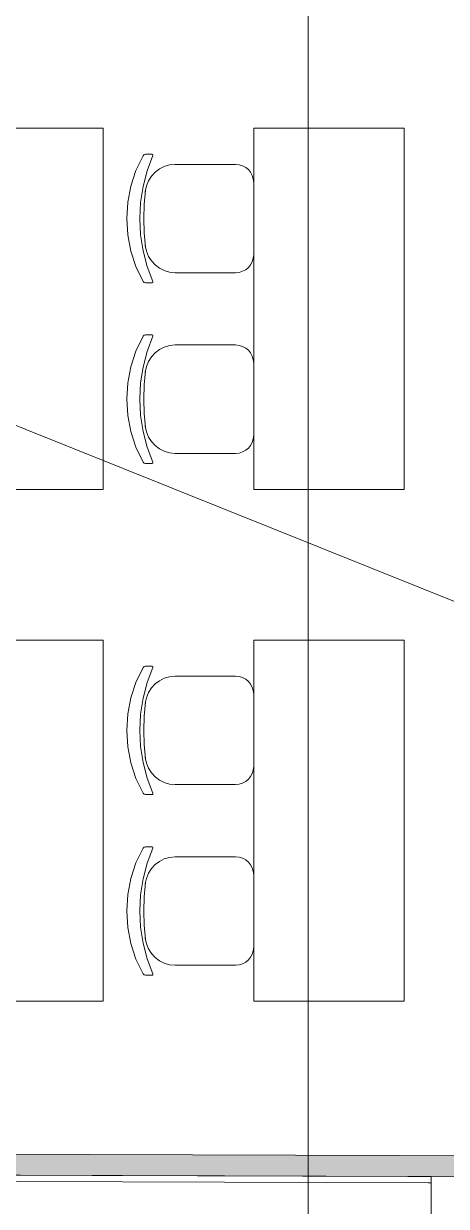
# Model space of a CAD drawing. Header units: millimetres. Extents: x -546 to 1681, y -650 to 1730.
# Drawn here: x 294.23 to 308.26, y 655.83 to 695.11 of the extents above; entities that cross this region are included whole.
import ezdxf

# ---------------------------------------------------------------- set-up
doc = ezdxf.new("R2010")
doc.units = ezdxf.units.MM

msp = doc.modelspace()

# ---------------------------------------------------------------- hatches: boundary and pattern name
at = {"true_color": 0xf1d696}
h = msp.add_hatch(color=41, dxfattribs=at)
h.dxf.hatch_style = 2
h.paths.add_polyline_path([(327.255, 657.449), (327.255, 656.749), (254.549, 656.987), (255.249, 657.685)])

# ---------------------------------------------------------------- linework, layer by layer
at = {"color": 7, "lineweight": 0}
for points in [[(303.672, 197.821), (303.672, 730.152)], [(327.255, 657.449), (255.249, 657.685)], [(307.66, 656.613), (239.998, 656.834)], [(239.998, 656.834), (307.66, 656.613)], [(307.66, 656.813), (239.999, 657.034)], [(254.549, 656.987), (327.956, 656.747)], [(307.76, 656.813), (307.66, 656.813)], [(307.76, 656.613), (307.76, 656.813)], [(307.76, 656.613), (307.66, 656.613)], [(307.66, 656.613), (307.76, 656.613)], [(307.749, 653.513), (307.76, 656.613)]]:
    msp.add_lwpolyline(points, dxfattribs=at)
at = {"color": 253, "lineweight": 0, "true_color": 0x999999}
for points in [[(296.864, 691.637), (291.864, 691.637)], [(296.864, 679.637), (296.864, 691.637)], [(306.864, 691.637), (301.864, 691.637)], [(301.864, 691.637), (301.864, 679.637)], [(306.864, 679.637), (306.864, 691.637)], [(298.19, 686.549), (297.956, 687.041), (297.787, 687.558), (297.684, 688.091), (297.649, 688.636), (297.684, 689.181), (297.787, 689.714), (297.956, 690.231), (298.19, 690.724)], [(298.19, 686.549), (297.956, 687.041), (297.787, 687.558), (297.684, 688.091), (297.649, 688.636), (297.684, 689.181), (297.787, 689.714), (297.956, 690.231), (298.19, 690.724)], [(298.518, 686.545), (298.328, 687.048), (298.191, 687.567), (298.107, 688.098), (298.079, 688.636), (298.107, 689.174), (298.191, 689.705), (298.328, 690.224), (298.518, 690.728)], [(298.518, 686.545), (298.328, 687.048), (298.191, 687.567), (298.107, 688.098), (298.079, 688.636), (298.107, 689.174), (298.191, 689.705), (298.328, 690.224), (298.518, 690.728)], [(298.19, 690.724), (298.226, 690.759), (298.274, 690.771)], [(298.19, 690.724), (298.226, 690.759), (298.274, 690.771)], [(298.274, 690.771), (298.491, 690.771)], [(298.274, 690.771), (298.491, 690.771)], [(298.491, 690.771), (298.513, 690.762), (298.521, 690.741), (298.518, 690.728)], [(298.491, 690.771), (298.513, 690.762), (298.521, 690.741), (298.518, 690.728)], [(298.266, 689.536), (298.303, 689.721), (298.372, 689.892), (298.469, 690.045), (298.591, 690.177), (298.735, 690.286), (298.897, 690.367), (299.074, 690.418), (299.261, 690.436)], [(298.266, 689.536), (298.303, 689.721), (298.372, 689.892), (298.469, 690.045), (298.591, 690.177), (298.735, 690.286), (298.897, 690.367), (299.074, 690.418), (299.261, 690.436)], [(301.264, 690.436), (299.261, 690.436)], [(301.264, 690.436), (299.261, 690.436)], [(301.264, 690.436), (301.386, 690.424), (301.498, 690.389), (301.6, 690.334), (301.689, 690.26), (301.762, 690.172), (301.817, 690.07), (301.852, 689.957), (301.864, 689.836)], [(301.264, 690.436), (301.386, 690.424), (301.498, 690.389), (301.6, 690.334), (301.689, 690.26), (301.762, 690.172), (301.817, 690.07), (301.852, 689.957), (301.864, 689.836)], [(301.864, 689.838), (301.864, 687.436)], [(301.864, 689.838), (301.864, 687.436)], [(298.271, 687.695), (298.23, 688.165), (298.216, 688.636), (298.23, 689.108), (298.271, 689.578)], [(298.271, 687.695), (298.23, 688.165), (298.216, 688.636), (298.23, 689.108), (298.271, 689.578)], [(299.261, 686.836), (299.074, 686.854), (298.897, 686.905), (298.735, 686.986), (298.591, 687.094), (298.469, 687.226), (298.372, 687.38), (298.303, 687.55), (298.266, 687.736)], [(299.261, 686.836), (299.074, 686.854), (298.897, 686.905), (298.735, 686.986), (298.591, 687.094), (298.469, 687.226), (298.372, 687.38), (298.303, 687.55), (298.266, 687.736)], [(301.864, 687.436), (301.852, 687.315), (301.817, 687.202), (301.762, 687.101), (301.689, 687.012), (301.6, 686.938), (301.498, 686.883), (301.386, 686.848), (301.264, 686.836)], [(301.864, 687.436), (301.852, 687.315), (301.817, 687.202), (301.762, 687.101), (301.689, 687.012), (301.6, 686.938), (301.498, 686.883), (301.386, 686.848), (301.264, 686.836)], [(301.264, 686.836), (299.261, 686.836)], [(301.264, 686.836), (299.261, 686.836)], [(298.274, 686.501), (298.226, 686.514), (298.19, 686.549)], [(298.274, 686.501), (298.226, 686.514), (298.19, 686.549)], [(298.274, 686.501), (298.491, 686.501)], [(298.274, 686.501), (298.491, 686.501)], [(298.518, 686.545), (298.521, 686.531), (298.513, 686.51), (298.491, 686.501)], [(298.518, 686.545), (298.521, 686.531), (298.513, 686.51), (298.491, 686.501)], [(298.19, 680.549), (297.956, 681.041), (297.787, 681.558), (297.684, 682.091), (297.649, 682.636), (297.684, 683.181), (297.787, 683.714), (297.956, 684.231), (298.19, 684.724)], [(298.19, 680.549), (297.956, 681.041), (297.787, 681.558), (297.684, 682.091), (297.649, 682.636), (297.684, 683.181), (297.787, 683.714), (297.956, 684.231), (298.19, 684.724)], [(298.518, 680.545), (298.328, 681.048), (298.191, 681.567), (298.107, 682.098), (298.079, 682.636), (298.107, 683.174), (298.191, 683.705), (298.328, 684.224), (298.518, 684.728)], [(298.518, 680.545), (298.328, 681.048), (298.191, 681.567), (298.107, 682.098), (298.079, 682.636), (298.107, 683.174), (298.191, 683.705), (298.328, 684.224), (298.518, 684.728)], [(298.19, 684.724), (298.226, 684.759), (298.274, 684.771)], [(298.19, 684.724), (298.226, 684.759), (298.274, 684.771)], [(298.274, 684.771), (298.491, 684.771)], [(298.274, 684.771), (298.491, 684.771)], [(298.491, 684.771), (298.513, 684.762), (298.521, 684.741), (298.518, 684.728)], [(298.491, 684.771), (298.513, 684.762), (298.521, 684.741), (298.518, 684.728)], [(298.266, 683.536), (298.303, 683.721), (298.372, 683.892), (298.469, 684.045), (298.591, 684.177), (298.735, 684.286), (298.897, 684.367), (299.074, 684.418), (299.261, 684.436)], [(298.266, 683.536), (298.303, 683.721), (298.372, 683.892), (298.469, 684.045), (298.591, 684.177), (298.735, 684.286), (298.897, 684.367), (299.074, 684.418), (299.261, 684.436)], [(301.264, 684.436), (299.261, 684.436)], [(301.264, 684.436), (299.261, 684.436)], [(301.264, 684.436), (301.386, 684.424), (301.498, 684.389), (301.6, 684.334), (301.689, 684.26), (301.762, 684.172), (301.817, 684.07), (301.852, 683.957), (301.864, 683.836)], [(301.264, 684.436), (301.386, 684.424), (301.498, 684.389), (301.6, 684.334), (301.689, 684.26), (301.762, 684.172), (301.817, 684.07), (301.852, 683.957), (301.864, 683.836)], [(298.271, 681.695), (298.23, 682.165), (298.216, 682.636), (298.23, 683.108), (298.271, 683.578)], [(298.271, 681.695), (298.23, 682.165), (298.216, 682.636), (298.23, 683.108), (298.271, 683.578)], [(301.864, 683.838), (301.864, 681.436)], [(301.864, 683.838), (301.864, 681.436)], [(299.261, 680.836), (299.074, 680.854), (298.897, 680.905), (298.735, 680.986), (298.591, 681.094), (298.469, 681.226), (298.372, 681.38), (298.303, 681.55), (298.266, 681.736)], [(299.261, 680.836), (299.074, 680.854), (298.897, 680.905), (298.735, 680.986), (298.591, 681.094), (298.469, 681.226), (298.372, 681.38), (298.303, 681.55), (298.266, 681.736)], [(301.864, 681.436), (301.852, 681.315), (301.817, 681.202), (301.762, 681.101), (301.689, 681.012), (301.6, 680.938), (301.498, 680.883), (301.386, 680.848), (301.264, 680.836)], [(301.864, 681.436), (301.852, 681.315), (301.817, 681.202), (301.762, 681.101), (301.689, 681.012), (301.6, 680.938), (301.498, 680.883), (301.386, 680.848), (301.264, 680.836)], [(301.264, 680.836), (299.261, 680.836)], [(301.264, 680.836), (299.261, 680.836)], [(298.274, 680.501), (298.226, 680.514), (298.19, 680.549)], [(298.274, 680.501), (298.226, 680.514), (298.19, 680.549)], [(298.274, 680.501), (298.491, 680.501)], [(298.274, 680.501), (298.491, 680.501)], [(298.518, 680.545), (298.521, 680.531), (298.513, 680.51), (298.491, 680.501)], [(298.518, 680.545), (298.521, 680.531), (298.513, 680.51), (298.491, 680.501)], [(291.864, 679.637), (296.864, 679.637)], [(301.864, 679.637), (306.864, 679.637)], [(296.864, 674.637), (291.864, 674.637)], [(296.864, 662.637), (296.864, 674.637)], [(306.864, 674.637), (301.864, 674.637)], [(301.864, 674.637), (301.864, 662.637)], [(306.864, 662.637), (306.864, 674.637)], [(298.19, 669.549), (297.956, 670.041), (297.787, 670.558), (297.684, 671.091), (297.649, 671.636), (297.684, 672.181), (297.787, 672.714), (297.956, 673.231), (298.19, 673.724)], [(298.19, 669.549), (297.956, 670.041), (297.787, 670.558), (297.684, 671.091), (297.649, 671.636), (297.684, 672.181), (297.787, 672.714), (297.956, 673.231), (298.19, 673.724)], [(298.518, 669.545), (298.328, 670.048), (298.191, 670.567), (298.107, 671.098), (298.079, 671.636), (298.107, 672.174), (298.191, 672.705), (298.328, 673.224), (298.518, 673.728)], [(298.518, 669.545), (298.328, 670.048), (298.191, 670.567), (298.107, 671.098), (298.079, 671.636), (298.107, 672.174), (298.191, 672.705), (298.328, 673.224), (298.518, 673.728)], [(298.19, 673.724), (298.226, 673.759), (298.274, 673.771)], [(298.19, 673.724), (298.226, 673.759), (298.274, 673.771)], [(298.274, 673.771), (298.491, 673.771)], [(298.274, 673.771), (298.491, 673.771)], [(298.491, 673.771), (298.513, 673.762), (298.521, 673.741), (298.518, 673.728)], [(298.491, 673.771), (298.513, 673.762), (298.521, 673.741), (298.518, 673.728)], [(298.266, 672.536), (298.303, 672.721), (298.372, 672.892), (298.469, 673.045), (298.591, 673.177), (298.735, 673.286), (298.897, 673.367), (299.074, 673.418), (299.261, 673.436)], [(298.266, 672.536), (298.303, 672.721), (298.372, 672.892), (298.469, 673.045), (298.591, 673.177), (298.735, 673.286), (298.897, 673.367), (299.074, 673.418), (299.261, 673.436)], [(301.264, 673.436), (299.261, 673.436)], [(301.264, 673.436), (299.261, 673.436)], [(301.264, 673.436), (301.386, 673.424), (301.498, 673.389), (301.6, 673.333), (301.689, 673.26), (301.762, 673.172), (301.817, 673.07), (301.852, 672.957), (301.864, 672.836)], [(301.264, 673.436), (301.386, 673.424), (301.498, 673.389), (301.6, 673.333), (301.689, 673.26), (301.762, 673.172), (301.817, 673.07), (301.852, 672.957), (301.864, 672.836)], [(298.271, 670.695), (298.23, 671.165), (298.216, 671.636), (298.23, 672.108), (298.271, 672.578)], [(298.271, 670.695), (298.23, 671.165), (298.216, 671.636), (298.23, 672.108), (298.271, 672.578)], [(301.864, 672.838), (301.864, 670.436)], [(301.864, 672.838), (301.864, 670.436)], [(299.261, 669.836), (299.074, 669.854), (298.897, 669.905), (298.735, 669.986), (298.591, 670.094), (298.469, 670.226), (298.372, 670.38), (298.303, 670.55), (298.266, 670.736)], [(299.261, 669.836), (299.074, 669.854), (298.897, 669.905), (298.735, 669.986), (298.591, 670.094), (298.469, 670.226), (298.372, 670.38), (298.303, 670.55), (298.266, 670.736)], [(301.864, 670.436), (301.852, 670.315), (301.817, 670.202), (301.762, 670.1), (301.689, 670.012), (301.6, 669.938), (301.498, 669.883), (301.386, 669.848), (301.264, 669.836)], [(301.864, 670.436), (301.852, 670.315), (301.817, 670.202), (301.762, 670.1), (301.689, 670.012), (301.6, 669.938), (301.498, 669.883), (301.386, 669.848), (301.264, 669.836)], [(301.264, 669.836), (299.261, 669.836)], [(301.264, 669.836), (299.261, 669.836)], [(298.274, 669.501), (298.226, 669.514), (298.19, 669.549)], [(298.274, 669.501), (298.226, 669.514), (298.19, 669.549)], [(298.274, 669.501), (298.491, 669.501)], [(298.274, 669.501), (298.491, 669.501)], [(298.518, 669.545), (298.521, 669.531), (298.513, 669.51), (298.491, 669.501)], [(298.518, 669.545), (298.521, 669.531), (298.513, 669.51), (298.491, 669.501)], [(298.19, 663.549), (297.956, 664.041), (297.787, 664.558), (297.684, 665.091), (297.649, 665.636), (297.684, 666.181), (297.787, 666.714), (297.956, 667.231), (298.19, 667.724)], [(298.19, 663.549), (297.956, 664.041), (297.787, 664.558), (297.684, 665.091), (297.649, 665.636), (297.684, 666.181), (297.787, 666.714), (297.956, 667.231), (298.19, 667.724)], [(298.518, 663.545), (298.328, 664.048), (298.191, 664.567), (298.107, 665.098), (298.079, 665.636), (298.107, 666.174), (298.191, 666.705), (298.328, 667.224), (298.518, 667.728)], [(298.518, 663.545), (298.328, 664.048), (298.191, 664.567), (298.107, 665.098), (298.079, 665.636), (298.107, 666.174), (298.191, 666.705), (298.328, 667.224), (298.518, 667.728)], [(298.19, 667.724), (298.226, 667.759), (298.274, 667.771)], [(298.19, 667.724), (298.226, 667.759), (298.274, 667.771)], [(298.266, 666.536), (298.303, 666.721), (298.372, 666.892), (298.469, 667.045), (298.591, 667.177), (298.735, 667.286), (298.897, 667.367), (299.074, 667.418), (299.261, 667.436)], [(298.266, 666.536), (298.303, 666.721), (298.372, 666.892), (298.469, 667.045), (298.591, 667.177), (298.735, 667.286), (298.897, 667.367), (299.074, 667.418), (299.261, 667.436)], [(298.274, 667.771), (298.491, 667.771)], [(298.274, 667.771), (298.491, 667.771)], [(298.491, 667.771), (298.513, 667.762), (298.521, 667.741), (298.518, 667.728)], [(298.491, 667.771), (298.513, 667.762), (298.521, 667.741), (298.518, 667.728)], [(301.264, 667.436), (299.261, 667.436)], [(301.264, 667.436), (299.261, 667.436)], [(301.264, 667.436), (301.386, 667.424), (301.498, 667.389), (301.6, 667.333), (301.689, 667.26), (301.762, 667.172), (301.817, 667.07), (301.852, 666.957), (301.864, 666.836)], [(301.264, 667.436), (301.386, 667.424), (301.498, 667.389), (301.6, 667.333), (301.689, 667.26), (301.762, 667.172), (301.817, 667.07), (301.852, 666.957), (301.864, 666.836)], [(301.864, 666.838), (301.864, 664.436)], [(301.864, 666.838), (301.864, 664.436)], [(298.271, 664.695), (298.23, 665.165), (298.216, 665.636), (298.23, 666.108), (298.271, 666.578)], [(298.271, 664.695), (298.23, 665.165), (298.216, 665.636), (298.23, 666.108), (298.271, 666.578)], [(299.261, 663.836), (299.074, 663.853), (298.897, 663.905), (298.735, 663.986), (298.591, 664.094), (298.469, 664.226), (298.372, 664.38), (298.303, 664.55), (298.266, 664.736)], [(299.261, 663.836), (299.074, 663.853), (298.897, 663.905), (298.735, 663.986), (298.591, 664.094), (298.469, 664.226), (298.372, 664.38), (298.303, 664.55), (298.266, 664.736)], [(301.864, 664.436), (301.852, 664.315), (301.817, 664.202), (301.762, 664.1), (301.689, 664.012), (301.6, 663.938), (301.498, 663.883), (301.386, 663.848), (301.264, 663.836)], [(301.864, 664.436), (301.852, 664.315), (301.817, 664.202), (301.762, 664.1), (301.689, 664.012), (301.6, 663.938), (301.498, 663.883), (301.386, 663.848), (301.264, 663.836)], [(298.274, 663.501), (298.226, 663.514), (298.19, 663.549)], [(298.274, 663.501), (298.226, 663.514), (298.19, 663.549)], [(298.274, 663.501), (298.491, 663.501)], [(298.274, 663.501), (298.491, 663.501)], [(298.518, 663.545), (298.521, 663.531), (298.513, 663.51), (298.491, 663.501)], [(298.518, 663.545), (298.521, 663.531), (298.513, 663.51), (298.491, 663.501)], [(301.264, 663.836), (299.261, 663.836)], [(301.264, 663.836), (299.261, 663.836)], [(291.864, 662.637), (296.864, 662.637)], [(301.864, 662.637), (306.864, 662.637)]]:
    msp.add_lwpolyline(points, dxfattribs=at)
at = {"color": 144, "lineweight": 0, "true_color": 0x0077b0}
msp.add_lwpolyline([(328.61, 667.861), (284.455, 685.581)], dxfattribs=at)

doc.saveas('drawing.dxf')
